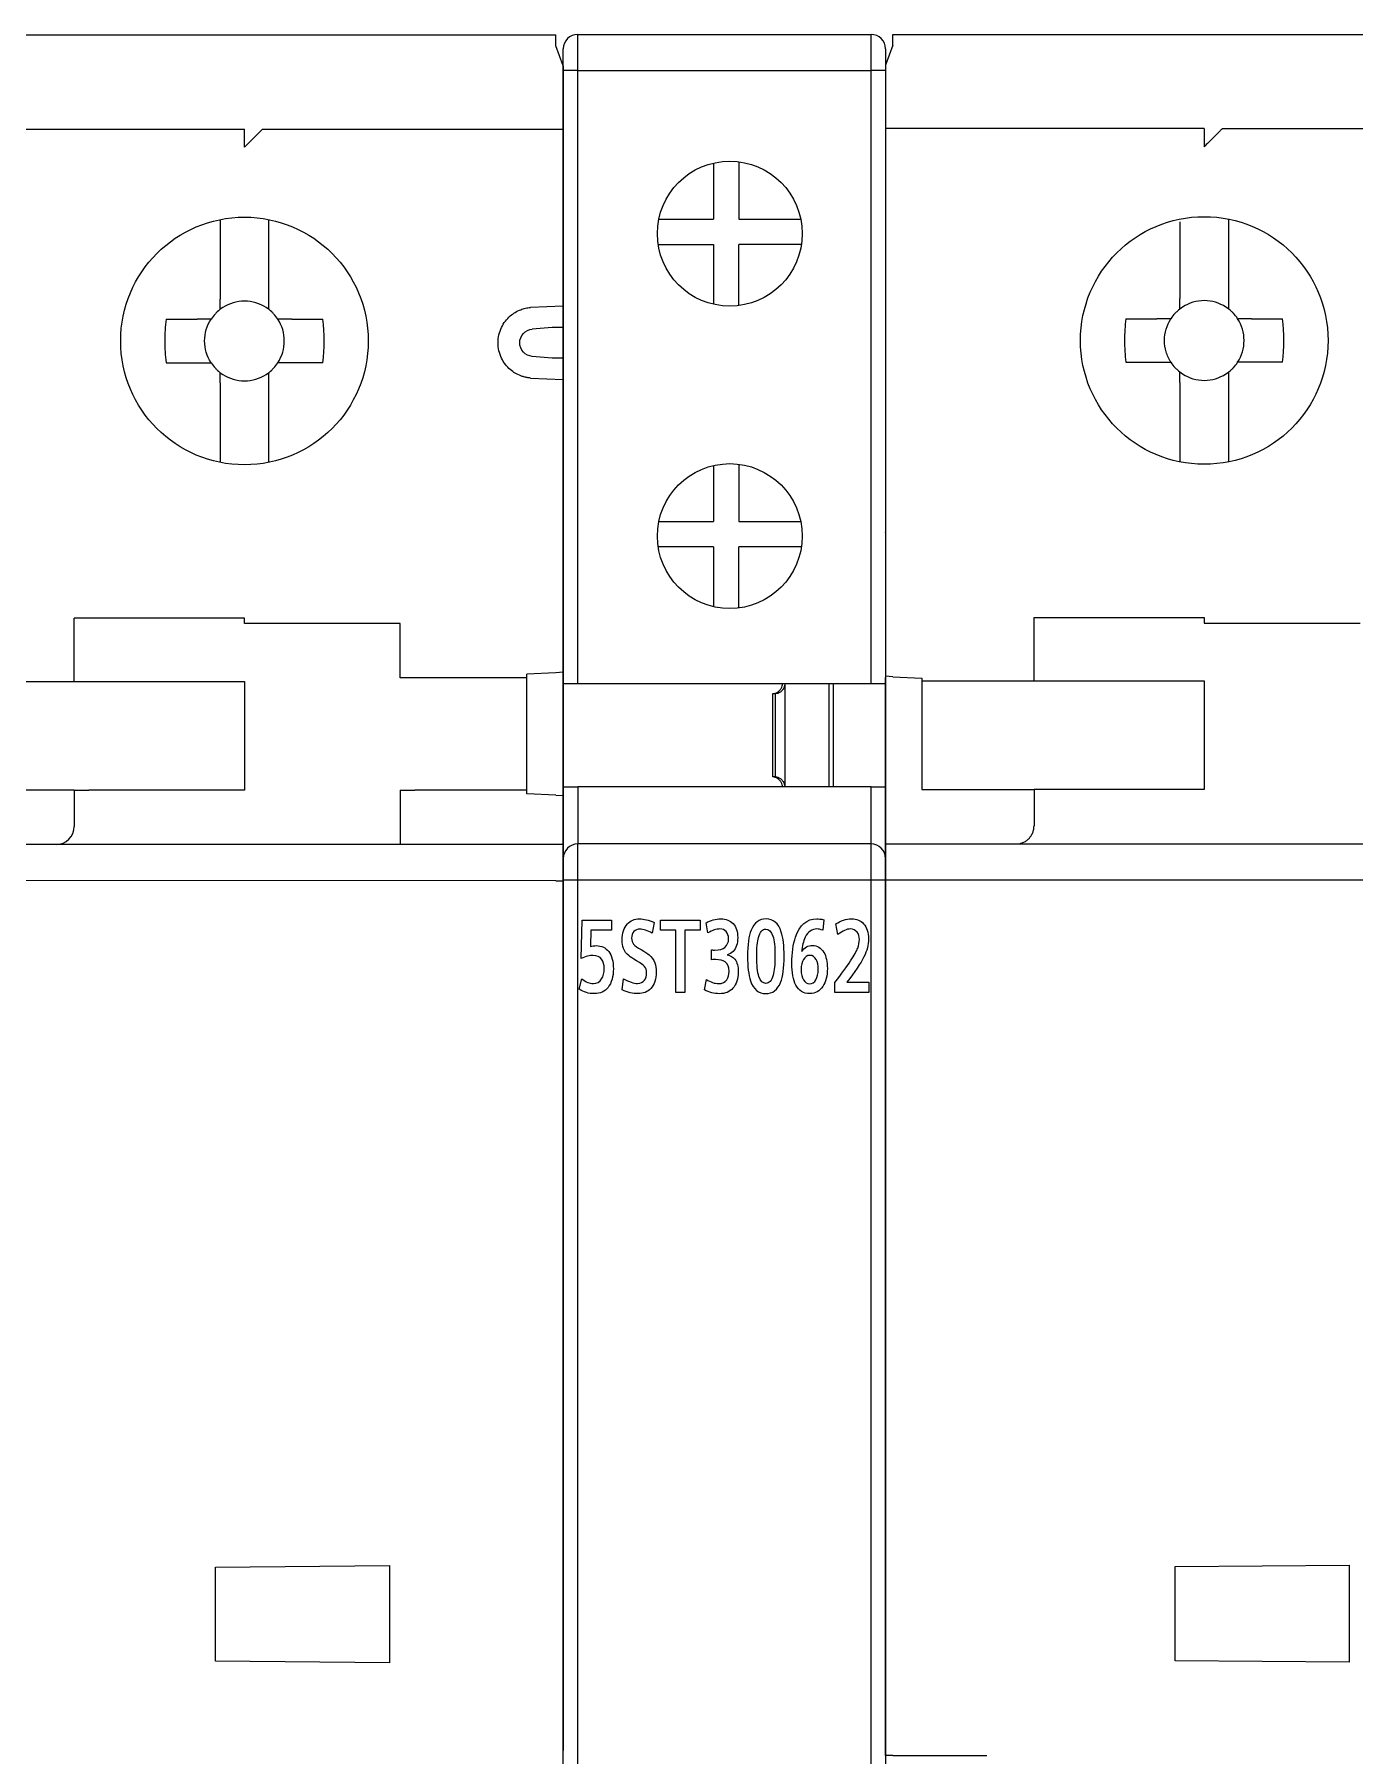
# Model space of a CAD drawing. Header units: millimetres. Extents: x 1359 to 3577, y 1336 to 3557.
# Drawn here: x 1881.97 to 1918.42, y 2964.8 to 3012.32 of the extents above; entities that cross this region are included whole.
import ezdxf

# ---------------------------------------------------------------- set-up
doc = ezdxf.new("R2010")
doc.units = ezdxf.units.MM
doc.layers.add('000-PI-Oprema', color=30, linetype='Continuous', lineweight=5)

msp = doc.modelspace()

# ---------------------------------------------------------------- linework, layer by layer
at = {"layer": '000-PI-Oprema', "color": 0, "lineweight": 0}
for p, q in [((1879.171, 3012.306), (1883.971, 3012.306)), ((1883.971, 3012.306), (1891.591, 3012.306)), ((1891.591, 3012.306), (1896.371, 3012.306)), ((1905.671, 3012.319), (1910.471, 3012.319)), ((1910.471, 3012.319), (1918.091, 3012.319)), ((1918.091, 3012.319), (1922.871, 3012.319)), ((1896.571, 3011.456), (1896.371, 3012.006)), ((1905.671, 3012.018), (1905.471, 3011.469)), ((1896.571, 3011.456), (1896.571, 3008.856)), ((1905.471, 3011.469), (1905.471, 3008.869)), ((1878.771, 3009.706), (1887.771, 3009.706)), ((1888.271, 3009.706), (1896.571, 3009.706)), ((1914.271, 3009.719), (1905.471, 3009.719)), ((1914.771, 3009.719), (1922.871, 3009.719)), ((1896.571, 3008.856), (1896.571, 3005.136)), ((1905.471, 3008.869), (1905.471, 2994.598)), ((1887.096, 3007.207), (1887.096, 3007.132)), ((1887.096, 3007.132), (1887.096, 3005.013)), ((1888.446, 3007.132), (1888.446, 3007.207)), ((1888.446, 3005.013), (1888.446, 3007.132)), ((1913.596, 3007.145), (1913.596, 3005.025)), ((1914.946, 3007.145), (1914.946, 3007.22)), ((1914.946, 3005.025), (1914.946, 3007.145)), ((1887.096, 3004.725), (1887.096, 3005.013)), ((1888.446, 3004.725), (1888.446, 3005.013)), ((1913.596, 3004.737), (1913.596, 3005.025)), ((1914.946, 3004.737), (1914.946, 3005.025)), ((1896.571, 3004.819), (1895.665, 3004.781)), ((1905.471, 3004.519), (1905.466, 3004.505)), ((1885.607, 3004.456), (1886.465, 3004.456)), ((1889.077, 3004.456), (1889.935, 3004.456)), ((1896.271, 3004.232), (1895.717, 3004.184)), ((1896.571, 3004.232), (1896.571, 3003.38)), ((1912.107, 3004.469), (1912.965, 3004.469)), ((1915.577, 3004.469), (1916.435, 3004.469)), ((1885.607, 3003.256), (1886.465, 3003.256)), ((1889.935, 3003.256), (1889.077, 3003.256)), ((1896.271, 3003.38), (1895.717, 3003.429)), ((1912.107, 3003.269), (1912.965, 3003.269)), ((1916.435, 3003.269), (1915.577, 3003.269)), ((1887.096, 3002.7), (1887.096, 3002.988)), ((1887.096, 3002.7), (1887.096, 3000.58)), ((1888.446, 3002.7), (1888.446, 3002.988)), ((1888.446, 3000.58), (1888.446, 3002.7)), ((1895.665, 3002.831), (1896.571, 3002.793)), ((1913.596, 3002.713), (1913.596, 3003)), ((1913.596, 3002.713), (1913.596, 3000.593)), ((1914.946, 3002.713), (1914.946, 3003)), ((1914.946, 3000.593), (1914.946, 3002.713)), ((1896.571, 3002.476), (1896.571, 2994.709)), ((1887.096, 3000.58), (1887.096, 3000.506)), ((1888.446, 3000.506), (1888.446, 3000.58)), ((1913.596, 3000.593), (1913.596, 3000.518)), ((1914.946, 3000.518), (1914.946, 3000.593)), ((1896.576, 2998.356), (1896.571, 2998.356)), ((1905.471, 2998.569), (1905.466, 2998.574)), ((1887.771, 2996.206), (1883.071, 2996.206)), ((1883.071, 2994.456), (1883.071, 2996.206)), ((1887.771, 2996.056), (1887.771, 2996.206)), ((1892.071, 2996.056), (1887.771, 2996.056)), ((1892.071, 2994.556), (1892.071, 2996.056)), ((1909.571, 2996.219), (1914.271, 2996.219)), ((1909.571, 2994.469), (1909.571, 2996.219)), ((1914.271, 2996.219), (1914.271, 2996.069)), ((1914.271, 2996.069), (1918.571, 2996.069)), ((1892.471, 2994.556), (1892.071, 2994.556)), ((1895.571, 2994.556), (1892.471, 2994.556)), ((1896.371, 2994.698), (1895.571, 2994.656)), ((1895.571, 2994.556), (1895.571, 2994.656)), ((1895.571, 2991.456), (1895.571, 2994.556)), ((1896.571, 2994.709), (1896.371, 2994.698)), ((1896.571, 2994.709), (1896.571, 2991.304)), ((1905.671, 2994.587), (1905.471, 2994.598)), ((1905.471, 2990.393), (1905.471, 2994.569)), ((1905.671, 2994.587), (1906.471, 2994.545)), ((1906.471, 2994.545), (1906.471, 2994.469)), ((1879.971, 2994.456), (1883.071, 2994.456)), ((1883.071, 2994.456), (1883.471, 2994.456)), ((1883.471, 2994.456), (1887.771, 2994.456)), ((1887.771, 2994.456), (1887.771, 2991.456)), ((1906.471, 2994.469), (1909.571, 2994.469)), ((1906.471, 2994.469), (1906.471, 2991.469)), ((1909.571, 2994.469), (1909.971, 2994.469)), ((1909.971, 2994.469), (1914.271, 2994.469)), ((1914.271, 2994.469), (1914.271, 2991.469)), ((1896.571, 2993.756), (1896.576, 2993.756)), ((1905.466, 2993.564), (1905.471, 2993.569)), ((1883.071, 2991.456), (1879.971, 2991.456)), ((1883.071, 2991.456), (1883.471, 2991.456)), ((1883.071, 2991.456), (1883.071, 2990.456)), ((1887.771, 2991.456), (1883.471, 2991.456)), ((1892.071, 2991.456), (1892.471, 2991.456)), ((1892.071, 2991.456), (1892.071, 2989.956)), ((1895.571, 2991.456), (1892.471, 2991.456)), ((1895.571, 2991.356), (1895.571, 2991.456)), ((1896.371, 2991.314), (1895.571, 2991.356)), ((1896.371, 2991.314), (1896.571, 2991.304)), ((1896.571, 2991.304), (1896.571, 2989.106)), ((1906.471, 2991.469), (1909.571, 2991.469)), ((1909.971, 2991.469), (1909.571, 2991.469)), ((1909.571, 2991.469), (1909.571, 2990.469)), ((1914.271, 2991.469), (1909.971, 2991.469)), ((1905.471, 2989.119), (1905.471, 2990.393)), ((1896.571, 2989.956), (1878.971, 2989.956)), ((1905.471, 2989.969), (1923.071, 2989.969)), ((1896.371, 2988.956), (1878.971, 2988.961)), ((1896.371, 2988.956), (1896.571, 2988.956)), ((1896.571, 2989.106), (1896.571, 2964.939)), ((1905.471, 2964.802), (1905.471, 2989.119)), ((1922.871, 2988.969), (1905.471, 2988.969)), ((1896.571, 2984.256), (1896.576, 2984.256)), ((1905.466, 2984.064), (1905.471, 2984.069)), ((1905.471, 2982.519), (1905.466, 2982.519)), ((1896.576, 2981.911), (1896.571, 2981.906)), ((1905.471, 2981.919), (1905.466, 2981.924)), ((1905.471, 2974.817), (1905.469, 2974.822)), ((1896.571, 2974.506), (1896.576, 2974.501)), ((1896.571, 2973.256), (1896.576, 2973.27)), ((1905.466, 2973.183), (1905.471, 2973.169)), ((1886.971, 2970.006), (1891.771, 2970.048)), ((1886.971, 2967.406), (1886.971, 2970.006)), ((1891.771, 2970.048), (1891.771, 2967.364)), ((1913.471, 2970.019), (1918.271, 2970.061)), ((1913.471, 2967.419), (1913.471, 2970.019)), ((1918.271, 2970.061), (1918.271, 2967.377)), ((1891.771, 2967.364), (1886.971, 2967.406)), ((1918.271, 2967.377), (1913.471, 2967.419)), ((1905.671, 2964.802), (1905.471, 2964.802)), ((1905.671, 2964.802), (1908.271, 2964.802))]:
    msp.add_line(p, q, dxfattribs=at)
at = {"layer": '000-PI-Oprema', "color": 0, "linetype": 'ByBlock', "lineweight": 0}
for p, q in [((1896.971, 3012.319), (1905.071, 3012.319)), ((1896.971, 3011.319), (1896.971, 3012.319)), ((1905.071, 3011.319), (1905.071, 3012.319)), ((1896.571, 3011.319), (1896.571, 3011.919)), ((1905.471, 3011.919), (1905.471, 3011.319)), ((1896.571, 2994.394), (1896.571, 3011.319)), ((1896.971, 3011.319), (1896.571, 3011.319)), ((1896.971, 2994.394), (1896.971, 3011.319)), ((1896.971, 3011.319), (1905.071, 3011.319)), ((1905.071, 2994.394), (1905.071, 3011.319)), ((1905.471, 3011.319), (1905.071, 3011.319)), ((1905.471, 3011.319), (1905.471, 2994.394)), ((1901.42, 3008.803), (1901.42, 3007.219)), ((1900.72, 3008.767), (1900.72, 3007.219)), ((1899.212, 3007.219), (1900.72, 3007.219)), ((1901.42, 3007.219), (1903.131, 3007.219)), ((1899.194, 3006.519), (1900.72, 3006.519)), ((1900.72, 3006.519), (1900.72, 3004.87)), ((1901.42, 3004.835), (1901.42, 3006.519)), ((1903.149, 3006.519), (1901.42, 3006.519)), ((1900.72, 3000.417), (1900.72, 2998.869)), ((1901.42, 3000.453), (1901.42, 2998.869)), ((1899.212, 2998.869), (1900.72, 2998.869)), ((1901.42, 2998.869), (1903.131, 2998.869)), ((1900.72, 2998.169), (1899.194, 2998.169)), ((1900.72, 2998.169), (1900.72, 2996.52)), ((1903.149, 2998.169), (1901.42, 2998.169)), ((1901.42, 2996.485), (1901.42, 2998.169)), ((1896.971, 2994.394), (1896.571, 2994.394)), ((1896.571, 2994.119), (1896.571, 2994.394)), ((1896.571, 2991.544), (1896.571, 2994.119)), ((1905.071, 2994.394), (1896.971, 2994.394)), ((1902.361, 2991.819), (1902.361, 2994.119)), ((1902.361, 2994.119), (1902.432, 2994.119)), ((1902.432, 2991.819), (1902.432, 2994.119)), ((1902.447, 2994.119), (1902.432, 2994.119)), ((1902.694, 2994.394), (1902.694, 2991.544)), ((1903.916, 2991.544), (1903.916, 2994.394)), ((1904.021, 2994.394), (1904.021, 2991.544)), ((1905.471, 2994.394), (1905.071, 2994.394)), ((1905.471, 2994.394), (1905.471, 2991.544)), ((1902.432, 2991.819), (1902.361, 2991.819)), ((1902.447, 2991.819), (1902.432, 2991.819)), ((1896.571, 2989.569), (1896.571, 2991.544)), ((1896.571, 2991.544), (1896.971, 2991.544)), ((1905.071, 2991.544), (1896.971, 2991.544)), ((1896.971, 2991.544), (1896.971, 2989.969)), ((1905.071, 2991.544), (1905.471, 2991.544)), ((1905.071, 2989.969), (1905.071, 2991.544)), ((1905.471, 2991.544), (1905.471, 2989.569)), ((1905.071, 2989.969), (1896.971, 2989.969)), ((1896.971, 2988.969), (1896.971, 2989.969)), ((1905.071, 2988.969), (1905.071, 2989.969)), ((1896.571, 2988.969), (1896.571, 2989.569)), ((1905.471, 2989.569), (1905.471, 2988.969)), ((1896.571, 2962.358), (1896.571, 2988.969)), ((1896.971, 2988.969), (1896.571, 2988.969)), ((1896.971, 2962.613), (1896.971, 2988.969)), ((1905.071, 2988.969), (1896.971, 2988.969)), ((1905.471, 2988.969), (1905.071, 2988.969)), ((1905.071, 2962.613), (1905.071, 2988.969)), ((1905.471, 2988.969), (1905.471, 2962.358)), ((1905.471, 2988.969), (1905.471, 2962.358)), ((1903.764, 2987.879), (1903.744, 2987.585)), ((1897.07, 2986.811), (1897.093, 2987.869)), ((1897.093, 2987.869), (1897.904, 2987.869)), ((1897.335, 2987.587), (1897.323, 2987.141)), ((1897.904, 2987.587), (1897.335, 2987.587)), ((1897.904, 2987.869), (1897.904, 2987.587)), ((1899.081, 2987.801), (1899.031, 2987.504)), ((1899.26, 2987.587), (1899.26, 2987.869)), ((1899.26, 2987.869), (1900.353, 2987.869)), ((1899.678, 2987.587), (1899.26, 2987.587)), ((1899.678, 2985.869), (1899.678, 2987.587)), ((1900.353, 2987.587), (1899.929, 2987.587)), ((1899.929, 2987.587), (1899.929, 2985.869)), ((1900.353, 2987.869), (1900.353, 2987.587)), ((1900.563, 2987.512), (1900.514, 2987.794)), ((1904.158, 2987.471), (1904.097, 2987.762)), ((1900.665, 2986.774), (1900.665, 2987.046)), ((1897.012, 2985.959), (1897.081, 2986.247)), ((1898.203, 2985.939), (1898.239, 2986.244)), ((1900.471, 2985.941), (1900.523, 2986.227)), ((1904.072, 2985.869), (1904.072, 2986.147)), ((1904.404, 2986.151), (1905.012, 2986.151)), ((1905.012, 2986.151), (1905.012, 2985.869)), ((1899.929, 2985.869), (1899.678, 2985.869)), ((1905.012, 2985.869), (1904.072, 2985.869))]:
    msp.add_line(p, q, dxfattribs=at)
for centre in [(1901.171, 3006.819), (1901.171, 2998.469)]:
    msp.add_circle(centre, 2, dxfattribs=at)
at = {"layer": '000-PI-Oprema', "color": 0, "lineweight": 0}
for centre in [(1887.771, 3003.856), (1914.271, 3003.869)]:
    msp.add_circle(centre, 3.418, dxfattribs=at)
at = {"layer": '000-PI-Oprema', "color": 0, "linetype": 'ByBlock', "lineweight": 0}
for centre, start, end in [((1896.971, 3011.919), 90, 180), ((1905.071, 3011.919), 0, 90), ((1896.971, 2989.569), 90, 180), ((1905.071, 2989.569), 0, 90)]:
    msp.add_arc(centre, 0.4, start, end, dxfattribs=at)
at = {"layer": '000-PI-Oprema', "color": 0, "lineweight": 0}
for centre, radius, start, end in [((1887.771, 3003.856), 1.1, 136.9319, 146.9443), ((1887.771, 3003.856), 1.1, 135, 136.9319), ((1887.771, 3003.856), 1.1, 123.0557, 133.0681), ((1887.771, 3003.856), 1.1, 46.9319, 56.9443), ((1887.771, 3003.856), 1.1, 45, 46.9319), ((1887.771, 3003.856), 1.1, 43.0681, 45), ((1887.771, 3003.856), 1.1, 33.0557, 43.0681), ((1914.271, 3003.869), 1.1, 136.9319, 146.9443), ((1914.271, 3003.869), 1.1, 135, 136.9319), ((1914.271, 3003.869), 1.1, 123.0557, 133.0681), ((1914.271, 3003.869), 1.1, 46.9319, 56.9443), ((1914.271, 3003.869), 1.1, 45, 46.9319), ((1914.271, 3003.869), 1.1, 43.0681, 45), ((1914.271, 3003.869), 1.1, 33.0557, 43.0681), ((1887.771, 3003.856), 1.1, 213.0557, 223.0681), ((1887.771, 3003.856), 1.1, 313.0681, 315), ((1887.771, 3003.856), 1.1, 315, 316.9319), ((1887.771, 3003.856), 1.1, 316.9319, 326.9443), ((1914.271, 3003.869), 1.1, 213.0557, 223.0681), ((1914.271, 3003.869), 1.1, 313.0681, 315), ((1914.271, 3003.869), 1.1, 315, 316.9319), ((1914.271, 3003.869), 1.1, 316.9319, 326.9443), ((1887.771, 3003.856), 1.1, 226.9319, 236.9443), ((1887.771, 3003.856), 1.1, 303.0557, 313.0681), ((1914.271, 3003.869), 1.1, 226.9319, 236.9443), ((1914.271, 3003.869), 1.1, 303.0557, 313.0681), ((1882.571, 2990.456), 0.5, 270, 0)]:
    msp.add_arc(centre, radius, start, end, dxfattribs=at)
for points, knots in [([(1896.371, 3012.006), (1896.371, 3012.063), (1896.371, 3012.116), (1896.371, 3012.252), (1896.371, 3012.306), (1896.371, 3012.306)], [0.262243, 0.262243, 0.262243, 0.262243, 0.5, 0.5, 1, 1, 1, 1]), ([(1905.671, 3012.018), (1905.671, 3012.044), (1905.671, 3012.099), (1905.671, 3012.174), (1905.671, 3012.24), (1905.671, 3012.285), (1905.671, 3012.314), (1905.671, 3012.317), (1905.671, 3012.319)], [0.2613825, 0.2613825, 0.2613825, 0.2613825, 0.3685854, 0.5000663, 0.6285535, 0.7600358, 0.8779631, 1, 1, 1, 1]), ([(1887.771, 3009.206), (1887.771, 3009.337), (1887.771, 3009.467), (1887.771, 3009.652), (1887.771, 3009.706), (1887.771, 3009.706)], [0, 0, 0, 0, 0.5, 0.5, 1, 1, 1, 1]), ([(1887.771, 3009.206), (1887.793, 3009.228), (1887.837, 3009.271), (1887.901, 3009.336), (1887.972, 3009.407), (1888.049, 3009.484), (1888.125, 3009.56), (1888.188, 3009.623), (1888.235, 3009.67), (1888.266, 3009.701), (1888.269, 3009.704), (1888.271, 3009.706)], [0, 0, 0, 0, 0.097283, 0.192791, 0.287384, 0.42418, 0.554334, 0.675821, 0.789691, 0.896334, 1, 1, 1, 1]), ([(1914.271, 3009.719), (1914.271, 3009.718), (1914.271, 3009.716), (1914.271, 3009.704), (1914.271, 3009.681), (1914.271, 3009.64), (1914.271, 3009.575), (1914.271, 3009.496), (1914.271, 3009.407), (1914.271, 3009.314), (1914.271, 3009.251), (1914.271, 3009.219)], [0, 0, 0, 0, 0.080758, 0.160392, 0.240099, 0.368585, 0.500066, 0.628554, 0.760036, 0.877963, 1, 1, 1, 1]), ([(1914.771, 3009.719), (1914.771, 3009.718), (1914.769, 3009.717), (1914.76, 3009.708), (1914.745, 3009.693), (1914.724, 3009.672), (1914.697, 3009.645), (1914.664, 3009.611), (1914.617, 3009.564), (1914.55, 3009.498), (1914.469, 3009.416), (1914.374, 3009.322), (1914.309, 3009.257), (1914.271, 3009.219)], [0, 0, 0, 0, 0.056117, 0.113833, 0.173777, 0.236509, 0.302522, 0.372235, 0.446007, 0.56933, 0.712859, 0.83153, 1, 1, 1, 1]), ([(1896.571, 3005.135), (1896.571, 3005.135), (1896.571, 3005.133), (1896.571, 3005.12), (1896.571, 3005.098), (1896.571, 3005.059), (1896.571, 3004.989), (1896.571, 3004.876), (1896.571, 3004.738), (1896.571, 3004.581), (1896.571, 3004.41), (1896.571, 3004.291), (1896.571, 3004.232)], [0, 0, 0, 0, 0.062572, 0.124512, 0.186422, 0.248903, 0.373491, 0.498598, 0.623567, 0.749199, 0.874318, 1, 1, 1, 1]), ([(1888.371, 3004.778), (1888.194, 3004.894), (1887.983, 3004.956), (1887.56, 3004.956), (1887.349, 3004.894), (1887.171, 3004.778)], [0, 0, 0, 0, 0.5, 0.5, 1, 1, 1, 1]), ([(1895.665, 3002.831), (1895.634, 3002.835), (1895.574, 3002.842), (1895.485, 3002.863), (1895.374, 3002.899), (1895.245, 3002.962), (1895.1, 3003.067), (1894.968, 3003.206), (1894.859, 3003.383), (1894.787, 3003.586), (1894.763, 3003.806), (1894.787, 3004.027), (1894.859, 3004.229), (1894.968, 3004.407), (1895.099, 3004.545), (1895.245, 3004.651), (1895.388, 3004.719), (1895.529, 3004.764), (1895.619, 3004.775), (1895.665, 3004.781)], [0, 0, 0, 0, 0.031513, 0.062833, 0.094232, 0.152293, 0.210532, 0.279327, 0.348301, 0.424071, 0.50002, 0.57579, 0.651739, 0.720534, 0.789508, 0.84757, 0.905809, 0.95275, 1, 1, 1, 1]), ([(1914.871, 3004.791), (1914.694, 3004.906), (1914.483, 3004.969), (1914.06, 3004.969), (1913.849, 3004.906), (1913.671, 3004.791)], [0, 0, 0, 0, 0.5, 0.5, 1, 1, 1, 1]), ([(1885.607, 3004.456), (1885.583, 3004.257), (1885.559, 3003.856), (1885.583, 3003.455), (1885.608, 3003.256), (1885.607, 3003.256)], [0, 0, 0, 0, 0.5, 1, 1.000008, 1.000008, 1.000008, 1.000008]), ([(1889.077, 3004.456), (1889.01, 3004.456), (1888.885, 3004.456), (1888.754, 3004.456), (1888.693, 3004.456)], [0, 0, 0, 0, 0.54278, 1, 1, 1, 1]), ([(1895.717, 3003.429), (1895.624, 3003.437), (1895.534, 3003.481), (1895.408, 3003.619), (1895.371, 3003.713), (1895.371, 3003.9), (1895.408, 3003.993), (1895.534, 3004.131), (1895.624, 3004.175), (1895.717, 3004.184)], [0, 0, 0, 0, 0.25, 0.25, 0.5, 0.5, 0.75, 0.75, 1, 1, 1, 1]), ([(1896.571, 3004.232), (1896.571, 3004.232), (1896.539, 3004.232), (1896.428, 3004.232), (1896.35, 3004.232), (1896.271, 3004.232)], [0, 0, 0, 0, 0.5, 0.5, 1, 1, 1, 1]), ([(1912.107, 3004.469), (1912.083, 3004.27), (1912.059, 3003.869), (1912.083, 3003.468), (1912.108, 3003.269), (1912.107, 3003.269)], [-0.000008, -0.000008, -0.000008, -0.000008, 0.499992, 0.999992, 1, 1, 1, 1]), ([(1915.577, 3004.469), (1915.51, 3004.469), (1915.385, 3004.469), (1915.254, 3004.469), (1915.193, 3004.469)], [0, 0, 0, 0, 0.54278, 1, 1, 1, 1]), ([(1886.849, 3003.256), (1886.849, 3003.256), (1886.734, 3003.434), (1886.671, 3003.645), (1886.671, 3003.856)], [0, 0, 0, 0, 0.0000079, 0.5000079, 0.5000079, 0.5000079, 0.5000079]), ([(1913.349, 3003.269), (1913.351, 3003.27), (1913.349, 3003.269), (1913.349, 3003.269), (1913.349, 3003.269), (1913.349, 3003.27), (1913.349, 3003.27), (1913.348, 3003.271), (1913.346, 3003.274), (1913.343, 3003.279), (1913.337, 3003.289), (1913.325, 3003.308), (1913.302, 3003.348), (1913.26, 3003.431), (1913.195, 3003.605), (1913.171, 3003.763), (1913.171, 3003.869)], [0, 0, 0, 0, 0.000244, 0.000244, 0.000488, 0.000977, 0.001953, 0.003906, 0.007813, 0.015625, 0.03125, 0.0625, 0.125, 0.25, 0.5, 1, 1, 1, 1]), ([(1886.465, 3003.256), (1886.533, 3003.256), (1886.657, 3003.256), (1886.789, 3003.256), (1886.849, 3003.256)], [0, 0, 0, 0, 0.54278, 1, 1, 1, 1]), ([(1889.077, 3003.256), (1889.01, 3003.256), (1888.886, 3003.256), (1888.754, 3003.256), (1888.693, 3003.256)], [0, 0, 0, 0, 0.540007, 1, 1, 1, 1]), ([(1896.571, 3003.38), (1896.571, 3003.38), (1896.542, 3003.38), (1896.425, 3003.38), (1896.342, 3003.38), (1896.271, 3003.38)], [0, 0, 0, 0, 0.5, 0.5, 1, 1, 1, 1]), ([(1896.571, 3003.38), (1896.571, 3003.351), (1896.571, 3003.291), (1896.571, 3003.204), (1896.571, 3003.117), (1896.571, 3003.006), (1896.571, 3002.874), (1896.571, 3002.737), (1896.571, 3002.623), (1896.571, 3002.541), (1896.571, 3002.487), (1896.571, 3002.48), (1896.571, 3002.477)], [0, 0, 0, 0, 0.06314, 0.125631, 0.188079, 0.251095, 0.376332, 0.501694, 0.62641, 0.751388, 0.875439, 1, 1, 1, 1]), ([(1912.965, 3003.269), (1913.033, 3003.269), (1913.157, 3003.269), (1913.289, 3003.269), (1913.349, 3003.269)], [0, 0, 0, 0, 0.54278, 1, 1, 1, 1]), ([(1915.577, 3003.269), (1915.51, 3003.269), (1915.386, 3003.269), (1915.254, 3003.269), (1915.193, 3003.269)], [0, 0, 0, 0, 0.540007, 1, 1, 1, 1]), ([(1887.171, 3002.934), (1887.349, 3002.819), (1887.56, 3002.756), (1887.983, 3002.756), (1888.194, 3002.819), (1888.371, 3002.934)], [0, 0, 0, 0, 0.5, 0.5, 1, 1, 1, 1]), ([(1913.671, 3002.947), (1913.849, 3002.832), (1914.06, 3002.769), (1914.483, 3002.769), (1914.694, 3002.832), (1914.871, 3002.947)], [0, 0, 0, 0, 0.5, 0.5, 1, 1, 1, 1]), ([(1909.071, 2989.969), (1909.092, 2989.97), (1909.129, 2989.971), (1909.182, 2989.981), (1909.225, 2989.993), (1909.282, 2990.014), (1909.35, 2990.05), (1909.427, 2990.113), (1909.489, 2990.189), (1909.536, 2990.278), (1909.566, 2990.372), (1909.569, 2990.437), (1909.571, 2990.469)], [0, 0, 0, 0, 0.090538, 0.168629, 0.234274, 0.28748, 0.430983, 0.554467, 0.680811, 0.79553, 0.900937, 1, 1, 1, 1]), ([(1896.571, 2989.106), (1896.571, 2989.105), (1896.571, 2989.103), (1896.571, 2989.088), (1896.571, 2989.06), (1896.571, 2989.016), (1896.571, 2988.976), (1896.571, 2988.956)], [0, 0, 0, 0, 0.169382, 0.332374, 0.500748, 0.7482, 1, 1, 1, 1])]:
    msp.add_open_spline(points, degree=3, knots=knots, dxfattribs=at)
for points in [[(1886.993, 3004.634), (1887.002, 3004.643), (1887.011, 3004.651), (1887.02, 3004.66)], [(1913.493, 3004.647), (1913.502, 3004.656), (1913.511, 3004.664), (1913.52, 3004.673)], [(1886.849, 3004.456), (1886.715, 3004.456), (1886.589, 3004.456), (1886.465, 3004.456)], [(1886.671, 3003.856), (1886.671, 3004.068), (1886.734, 3004.279), (1886.849, 3004.456)], [(1888.871, 3003.856), (1888.871, 3004.068), (1888.809, 3004.279), (1888.693, 3004.456)], [(1889.935, 3003.256), (1889.983, 3003.654), (1889.983, 3004.058), (1889.935, 3004.456)], [(1913.349, 3004.469), (1913.215, 3004.469), (1913.089, 3004.469), (1912.965, 3004.469)], [(1913.171, 3003.869), (1913.171, 3004.08), (1913.234, 3004.292), (1913.349, 3004.469)], [(1915.371, 3003.869), (1915.371, 3004.08), (1915.309, 3004.292), (1915.193, 3004.469)], [(1916.435, 3003.269), (1916.483, 3003.667), (1916.483, 3004.071), (1916.435, 3004.469)], [(1888.693, 3003.256), (1888.809, 3003.434), (1888.871, 3003.645), (1888.871, 3003.856)], [(1915.193, 3003.269), (1915.309, 3003.446), (1915.371, 3003.657), (1915.371, 3003.869)], [(1886.993, 3003.078), (1886.985, 3003.087), (1886.976, 3003.096), (1886.968, 3003.105)], [(1887.02, 3003.053), (1887.011, 3003.061), (1887.002, 3003.07), (1886.993, 3003.078)], [(1913.493, 3003.091), (1913.485, 3003.1), (1913.476, 3003.109), (1913.468, 3003.118)], [(1913.52, 3003.065), (1913.511, 3003.074), (1913.502, 3003.082), (1913.493, 3003.091)]]:
    msp.add_open_spline(points, degree=3, dxfattribs=at)
at = {"layer": '000-PI-Oprema', "color": 0, "linetype": 'ByBlock', "lineweight": 0}
for points, knots in [([(1902.367, 2994.119), (1902.387, 2994.119), (1902.428, 2994.125), (1902.489, 2994.155), (1902.545, 2994.202), (1902.589, 2994.264), (1902.616, 2994.33), (1902.624, 2994.375), (1902.625, 2994.394)], [0, 0, 0, 0, 0.175589, 0.351177, 0.526766, 0.702354, 0.877943, 1, 1, 1, 1]), ([(1902.693, 2994.394), (1902.692, 2994.382), (1902.691, 2994.37), (1902.687, 2994.348), (1902.684, 2994.338), (1902.678, 2994.318), (1902.675, 2994.309), (1902.664, 2994.28), (1902.655, 2994.263), (1902.639, 2994.238), (1902.633, 2994.229), (1902.621, 2994.214), (1902.608, 2994.199), (1902.595, 2994.187), (1902.581, 2994.174), (1902.574, 2994.169), (1902.553, 2994.153), (1902.539, 2994.144), (1902.517, 2994.134), (1902.51, 2994.132), (1902.496, 2994.127), (1902.49, 2994.125), (1902.47, 2994.12), (1902.458, 2994.119), (1902.447, 2994.119)], [0, 0, 0, 0, 0.078296, 0.078296, 0.144132, 0.144132, 0.209968, 0.209968, 0.34164, 0.34164, 0.407476, 0.407476, 0.473312, 0.539148, 0.539148, 0.604984, 0.604984, 0.736656, 0.736656, 0.802492, 0.802492, 0.868328, 0.868328, 1, 1, 1, 1]), ([(1902.625, 2991.544), (1902.624, 2991.563), (1902.616, 2991.608), (1902.589, 2991.674), (1902.545, 2991.736), (1902.489, 2991.783), (1902.428, 2991.812), (1902.387, 2991.819), (1902.367, 2991.819)], [0, 0, 0, 0, 0.122057, 0.297646, 0.473234, 0.648823, 0.824411, 1, 1, 1, 1]), ([(1902.447, 2991.819), (1902.458, 2991.819), (1902.47, 2991.818), (1902.49, 2991.813), (1902.496, 2991.811), (1902.51, 2991.806), (1902.517, 2991.803), (1902.539, 2991.793), (1902.553, 2991.785), (1902.574, 2991.769), (1902.581, 2991.764), (1902.595, 2991.751), (1902.608, 2991.738), (1902.621, 2991.724), (1902.633, 2991.708), (1902.638, 2991.7), (1902.655, 2991.675), (1902.664, 2991.657), (1902.675, 2991.629), (1902.678, 2991.619), (1902.684, 2991.6), (1902.687, 2991.59), (1902.691, 2991.568), (1902.692, 2991.556), (1902.693, 2991.544)], [0, 0, 0, 0, 0.131674, 0.131674, 0.197511, 0.197511, 0.263348, 0.263348, 0.395022, 0.395022, 0.460859, 0.460859, 0.526697, 0.592534, 0.592534, 0.658371, 0.658371, 0.790045, 0.790045, 0.855882, 0.855882, 0.921719, 0.921719, 1, 1, 1, 1]), ([(1898.234, 2987.087), (1898.21, 2987.152), (1898.198, 2987.227), (1898.198, 2987.506), (1898.247, 2987.655), (1898.426, 2987.856), (1898.538, 2987.902), (1898.798, 2987.902), (1898.931, 2987.868), (1899.081, 2987.801)], [0, 0, 0, 0, 0.147499, 0.147499, 0.478915, 0.478915, 0.764253, 0.764253, 1, 1, 1, 1]), ([(1900.514, 2987.794), (1900.646, 2987.866), (1900.782, 2987.902), (1901.067, 2987.902), (1901.179, 2987.858), (1901.347, 2987.682), (1901.39, 2987.552), (1901.39, 2987.216), (1901.347, 2987.088), (1901.262, 2987.001)], [0, 0, 0, 0, 0.239001, 0.239001, 0.484461, 0.484461, 0.74061, 0.74061, 1, 1, 1, 1]), ([(1901.742, 2986.194), (1901.688, 2986.358), (1901.661, 2986.581), (1901.661, 2987.189), (1901.694, 2987.429), (1901.844, 2987.798), (1901.982, 2987.902), (1902.371, 2987.902), (1902.511, 2987.781), (1902.646, 2987.381), (1902.671, 2987.157), (1902.671, 2986.551), (1902.639, 2986.31), (1902.489, 2985.94), (1902.353, 2985.837), (1901.965, 2985.837), (1901.821, 2985.957), (1901.742, 2986.194)], [0, 0, 0, 0, 0.102607, 0.102607, 0.215344, 0.215344, 0.359602, 0.359602, 0.508449, 0.508449, 0.605424, 0.605424, 0.712738, 0.712738, 0.850747, 0.850747, 1, 1, 1, 1]), ([(1903.156, 2986.997), (1903.235, 2987.111), (1903.334, 2987.169), (1903.587, 2987.169), (1903.691, 2987.104), (1903.832, 2986.867), (1903.864, 2986.72), (1903.864, 2986.327), (1903.823, 2986.161), (1903.653, 2985.903), (1903.532, 2985.837), (1903.205, 2985.837), (1903.078, 2985.915), (1902.921, 2986.216), (1902.883, 2986.416), (1902.883, 2986.954), (1902.918, 2987.195), (1903.1, 2987.734), (1903.295, 2987.902), (1903.622, 2987.902), (1903.685, 2987.894), (1903.764, 2987.879)], [0, 0, 0, 0, 0.089461, 0.089461, 0.19129, 0.19129, 0.276772, 0.276772, 0.371724, 0.371724, 0.473605, 0.473605, 0.585698, 0.585698, 0.686027, 0.686027, 0.793303, 0.793303, 0.969646, 0.969646, 1, 1, 1, 1]), ([(1904.097, 2987.762), (1904.239, 2987.855), (1904.384, 2987.902), (1904.672, 2987.902), (1904.784, 2987.857), (1904.956, 2987.669), (1905.001, 2987.53), (1905.001, 2987.183), (1904.959, 2987.019), (1904.784, 2986.674), (1904.627, 2986.439), (1904.404, 2986.151)], [0, 0, 0, 0, 0.197997, 0.197997, 0.390323, 0.390323, 0.600635, 0.600635, 0.791326, 0.791326, 1, 1, 1, 1]), ([(1898.525, 2987.551), (1898.482, 2987.504), (1898.461, 2987.443), (1898.461, 2987.301), (1898.479, 2987.247), (1898.515, 2987.203)], [0, 0, 0, 0, 0.539326, 0.539326, 1, 1, 1, 1]), ([(1899.031, 2987.504), (1898.898, 2987.58), (1898.784, 2987.619), (1898.62, 2987.619), (1898.565, 2987.597), (1898.525, 2987.551)], [0, 0, 0, 0, 0.576744, 0.576744, 1, 1, 1, 1]), ([(1901.073, 2987.55), (1901.031, 2987.598), (1900.97, 2987.622), (1900.799, 2987.622), (1900.69, 2987.585), (1900.563, 2987.512)], [0, 0, 0, 0, 0.463252, 0.463252, 1, 1, 1, 1]), ([(1900.665, 2987.046), (1900.701, 2987.042), (1900.733, 2987.039), (1900.886, 2987.039), (1900.978, 2987.065), (1901.103, 2987.173), (1901.137, 2987.251), (1901.137, 2987.435), (1901.115, 2987.501), (1901.073, 2987.55)], [0, 0, 0, 0, 0.066415, 0.066415, 0.367554, 0.367554, 0.712028, 0.712028, 1, 1, 1, 1]), ([(1902.369, 2986.346), (1902.402, 2986.465), (1902.418, 2986.639), (1902.418, 2987.124), (1902.399, 2987.308), (1902.318, 2987.554), (1902.252, 2987.619), (1902.071, 2987.619), (1902.004, 2987.542), (1901.931, 2987.275), (1901.915, 2987.101), (1901.915, 2986.615), (1901.934, 2986.43), (1902.016, 2986.184), (1902.081, 2986.119), (1902.26, 2986.119), (1902.328, 2986.196), (1902.369, 2986.346)], [0, 0, 0, 0, 0.111532, 0.111532, 0.232718, 0.232718, 0.368116, 0.368116, 0.509326, 0.509326, 0.615302, 0.615302, 0.730693, 0.730693, 0.859368, 0.859368, 1, 1, 1, 1]), ([(1903.744, 2987.585), (1903.677, 2987.61), (1903.621, 2987.622), (1903.437, 2987.622), (1903.328, 2987.546), (1903.2, 2987.285), (1903.168, 2987.153), (1903.156, 2986.997)], [0, 0, 0, 0, 0.154498, 0.154498, 0.648893, 0.648893, 1, 1, 1, 1]), ([(1904.072, 2986.147), (1904.262, 2986.39), (1904.407, 2986.588), (1904.607, 2986.895), (1904.673, 2987.014), (1904.733, 2987.178), (1904.748, 2987.255), (1904.748, 2987.415), (1904.726, 2987.484), (1904.684, 2987.536)], [0, 0, 0, 0, 0.241599, 0.241599, 0.48433, 0.48433, 0.720892, 0.720892, 1, 1, 1, 1]), ([(1904.684, 2987.536), (1904.636, 2987.593), (1904.575, 2987.622), (1904.402, 2987.622), (1904.288, 2987.572), (1904.158, 2987.471)], [0, 0, 0, 0, 0.421978, 0.421978, 1, 1, 1, 1]), ([(1897.323, 2987.141), (1897.376, 2987.155), (1897.428, 2987.162), (1897.63, 2987.162), (1897.747, 2987.107), (1897.914, 2986.884), (1897.956, 2986.725), (1897.956, 2986.307), (1897.907, 2986.136), (1897.721, 2985.894), (1897.593, 2985.837), (1897.277, 2985.837), (1897.138, 2985.877), (1897.012, 2985.959)], [0, 0, 0, 0, 0.060999, 0.060999, 0.245846, 0.245846, 0.438646, 0.438646, 0.644032, 0.644032, 0.829922, 0.829922, 1, 1, 1, 1]), ([(1898.515, 2987.203), (1898.549, 2987.162), (1898.617, 2987.11), (1898.826, 2986.991), (1898.9, 2986.944), (1899.019, 2986.847), (1899.073, 2986.772), (1899.127, 2986.613), (1899.14, 2986.531), (1899.14, 2986.238), (1899.091, 2986.085), (1898.905, 2985.884), (1898.784, 2985.837), (1898.491, 2985.837), (1898.348, 2985.871), (1898.203, 2985.939)], [0, 0, 0, 0, 0.06591, 0.06591, 0.134283, 0.134283, 0.266631, 0.266631, 0.375393, 0.375393, 0.604525, 0.604525, 0.8097, 0.8097, 1, 1, 1, 1]), ([(1897.081, 2986.247), (1897.195, 2986.16), (1897.302, 2986.116), (1897.504, 2986.116), (1897.579, 2986.159), (1897.679, 2986.321), (1897.703, 2986.415), (1897.703, 2986.635), (1897.679, 2986.721), (1897.581, 2986.857), (1897.503, 2986.892), (1897.305, 2986.892), (1897.196, 2986.865), (1897.07, 2986.811)], [0, 0, 0, 0, 0.183777, 0.183777, 0.364802, 0.364802, 0.526509, 0.526509, 0.682114, 0.682114, 0.849904, 0.849904, 1, 1, 1, 1]), ([(1898.239, 2986.244), (1898.392, 2986.161), (1898.521, 2986.119), (1898.709, 2986.119), (1898.771, 2986.148), (1898.855, 2986.259), (1898.875, 2986.327), (1898.875, 2986.485), (1898.857, 2986.543), (1898.82, 2986.586)], [0, 0, 0, 0, 0.317436, 0.317436, 0.566113, 0.566113, 0.793249, 0.793249, 1, 1, 1, 1]), ([(1898.82, 2986.586), (1898.787, 2986.624), (1898.712, 2986.678), (1898.492, 2986.808), (1898.422, 2986.853), (1898.388, 2986.881)], [0, 0, 0, 0, 0.523034, 0.523034, 1, 1, 1, 1]), ([(1901.096, 2986.911), (1901.191, 2986.891), (1901.263, 2986.849), (1901.374, 2986.701), (1901.405, 2986.586), (1901.405, 2986.247), (1901.356, 2986.096), (1901.17, 2985.885), (1901.045, 2985.835), (1900.738, 2985.835), (1900.601, 2985.871), (1900.471, 2985.941)], [0, 0, 0, 0, 0.141634, 0.141634, 0.328912, 0.328912, 0.577481, 0.577481, 0.802092, 0.802092, 1, 1, 1, 1]), ([(1900.523, 2986.227), (1900.639, 2986.152), (1900.753, 2986.115), (1900.966, 2986.115), (1901.04, 2986.15), (1901.131, 2986.284), (1901.152, 2986.361), (1901.152, 2986.572), (1901.114, 2986.66), (1900.982, 2986.758), (1900.897, 2986.779), (1900.754, 2986.779), (1900.714, 2986.777), (1900.665, 2986.774)], [0, 0, 0, 0, 0.211724, 0.211724, 0.403351, 0.403351, 0.56896, 0.56896, 0.788487, 0.788487, 0.955678, 0.955678, 1, 1, 1, 1]), ([(1903.202, 2986.777), (1903.16, 2986.707), (1903.14, 2986.615), (1903.14, 2986.381), (1903.162, 2986.286), (1903.205, 2986.216)], [0, 0, 0, 0, 0.4819, 0.4819, 1, 1, 1, 1]), ([(1903.205, 2986.216), (1903.249, 2986.146), (1903.307, 2986.11), (1903.449, 2986.11), (1903.506, 2986.147), (1903.591, 2986.294), (1903.611, 2986.389), (1903.611, 2986.623), (1903.593, 2986.714), (1903.514, 2986.856), (1903.456, 2986.894), (1903.308, 2986.894), (1903.248, 2986.855), (1903.202, 2986.777)], [0, 0, 0, 0, 0.167151, 0.167151, 0.337013, 0.337013, 0.499217, 0.499217, 0.654961, 0.654961, 0.829259, 0.829259, 1, 1, 1, 1])]:
    msp.add_open_spline(points, degree=3, knots=knots, dxfattribs=at)
for points in [[(1898.388, 2986.881), (1898.314, 2986.94), (1898.263, 2987.009), (1898.234, 2987.087)], [(1901.262, 2987.001), (1901.222, 2986.958), (1901.166, 2986.929), (1901.096, 2986.911)]]:
    msp.add_open_spline(points, degree=3, dxfattribs=at)

doc.saveas('drawing.dxf')
